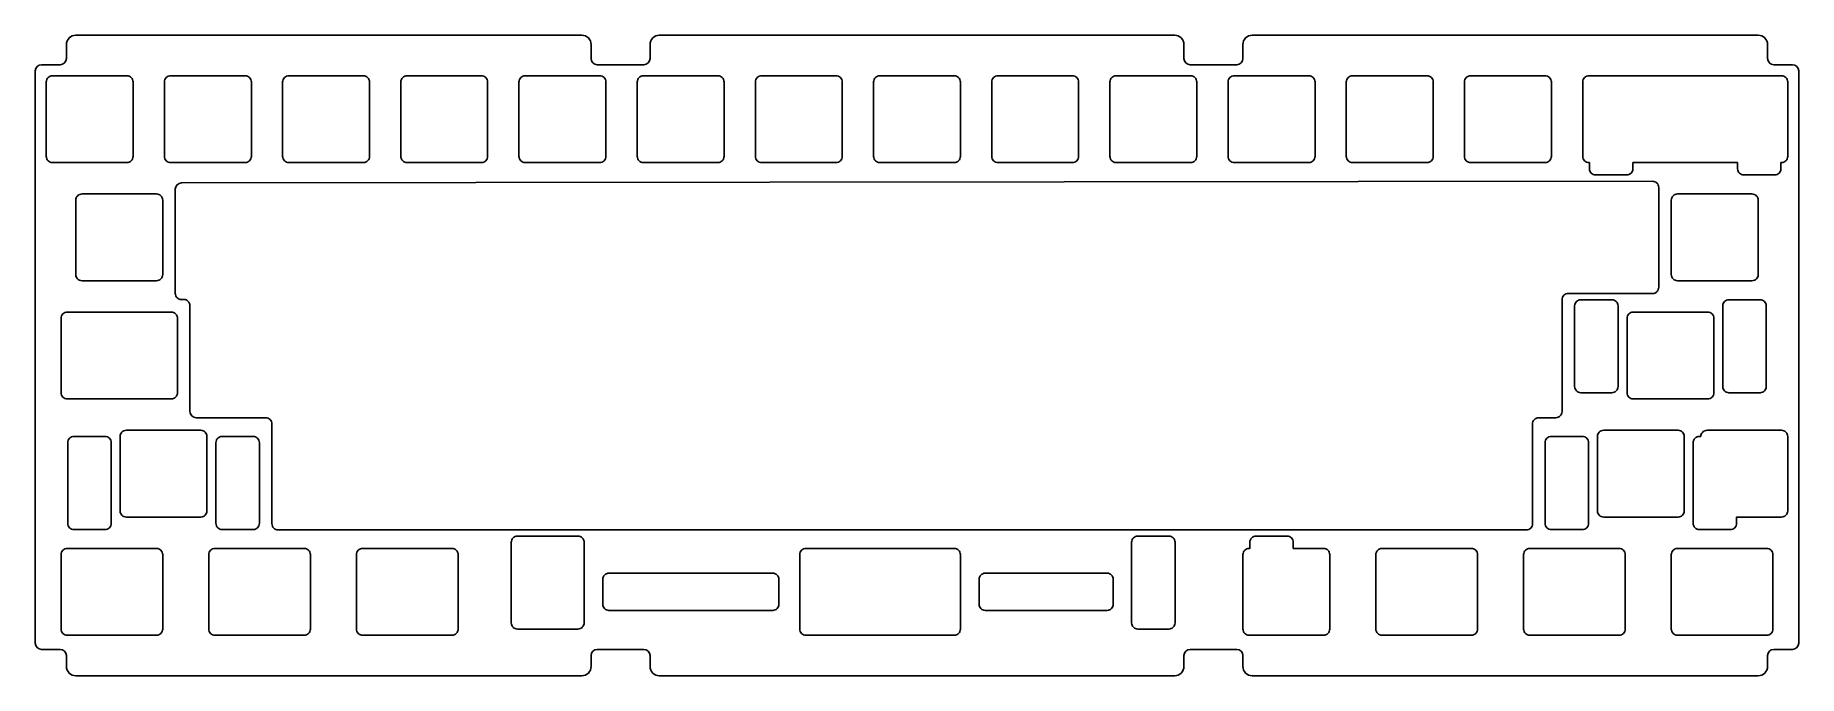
# Model space of a CAD drawing. Header units: millimetres. Extents: x -44 to 240, y -289 to -186.
import ezdxf

# ---------------------------------------------------------------- set-up
doc = ezdxf.new("R2010")
doc.units = ezdxf.units.MM
doc.layers.get('0').update_dxf_attribs({"linetype": 'CONTINUOUS'})

msp = doc.modelspace()

# ---------------------------------------------------------------- linework, layer by layer
for p, q in [((-39.22, -187.5), (-39.22, -189.75)), ((43.84, -186), (-37.73, -186)), ((45.34, -189.75), (45.34, -187.5)), ((54.84, -187.5), (54.84, -189.75)), ((139.41, -186), (56.34, -186)), ((140.91, -189.75), (140.91, -187.5)), ((150.41, -187.5), (150.41, -189.75)), ((233.48, -186), (151.91, -186)), ((234.98, -189.75), (234.98, -187.5)), ((-44.25, -284), (-44.25, -191.75)), ((-43.25, -190.75), (-40.23, -190.75)), ((46.34, -190.75), (53.84, -190.75)), ((141.91, -190.75), (149.41, -190.75)), ((235.97, -190.75), (239, -190.75)), ((240, -191.75), (240, -284)), ((16.91, -265.73), (16.91, -265.73)), ((-40.23, -285), (-43.25, -285)), ((-39.22, -286), (-39.22, -287.75)), ((45.34, -287.75), (45.34, -286)), ((53.84, -285), (46.34, -285)), ((54.84, -286), (54.84, -287.75)), ((140.91, -287.75), (140.91, -286)), ((149.41, -285), (141.91, -285)), ((150.41, -286), (150.41, -287.75)), ((234.98, -287.75), (234.98, -286)), ((239, -285), (235.97, -285)), ((-37.73, -289.25), (43.84, -289.25)), ((56.34, -289.25), (139.41, -289.25)), ((151.91, -289.25), (233.48, -289.25))]:
    msp.add_line(p, q)
for points in [[(-42.48, -205.53, 0.414214), (-41.48, -206.53), (-29.47, -206.53, 0.414214), (-28.48, -205.53), (-28.48, -193.52, 0.414214), (-29.47, -192.53), (-41.48, -192.53, 0.414214), (-42.48, -193.52)], [(-10.42, -206.53, 0.414214), (-9.42, -205.53), (-9.42, -193.52, 0.414214), (-10.42, -192.53), (-22.42, -192.53, 0.414214), (-23.43, -193.52), (-23.43, -205.53, 0.414214), (-22.42, -206.53)], [(-4.38, -205.53, 0.414214), (-3.37, -206.53), (8.62, -206.53, 0.414214), (9.62, -205.53), (9.62, -193.52, 0.414214), (8.62, -192.53), (-3.37, -192.53, 0.414214), (-4.38, -193.52)], [(27.67, -206.53, 0.414214), (28.67, -205.53), (28.67, -193.52, 0.414214), (27.67, -192.53), (15.68, -192.53, 0.414214), (14.68, -193.52), (14.68, -205.53, 0.414214), (15.68, -206.53)], [(33.72, -193.52), (33.72, -205.53, 0.414214), (34.72, -206.53), (46.72, -206.53, 0.414214), (47.72, -205.53), (47.72, -193.52, 0.414214), (46.72, -192.53), (34.72, -192.53, 0.414214)], [(53.77, -192.53, 0.414214), (52.78, -193.52), (52.78, -205.53, 0.414214), (53.77, -206.53), (65.78, -206.53, 0.414214), (66.78, -205.53), (66.78, -193.52, 0.414214), (65.78, -192.53)], [(85.82, -205.53), (85.82, -193.52, 0.414214), (84.83, -192.53), (72.82, -192.53, 0.414214), (71.83, -193.52), (71.83, -205.53, 0.414214), (72.82, -206.53), (84.83, -206.53, 0.414214)], [(103.88, -206.53), (91.88, -206.53, -0.414214), (90.87, -205.53), (90.87, -193.52, -0.414214), (91.88, -192.53), (103.88, -192.53, -0.414214), (104.87, -193.52), (104.87, -205.53, -0.414214)], [(109.92, -205.53, 0.414214), (110.93, -206.53), (122.93, -206.53, 0.414214), (123.92, -205.53), (123.92, -193.52, 0.414214), (122.93, -192.53), (110.93, -192.53, 0.414214), (109.92, -193.52)], [(141.98, -206.53, 0.414214), (142.97, -205.53), (142.97, -193.52, 0.414214), (141.98, -192.53), (129.98, -192.53, 0.414214), (128.97, -193.52), (128.97, -205.53, 0.414214), (129.98, -206.53)], [(161.03, -206.53), (149.03, -206.53, -0.414214), (148.03, -205.53), (148.03, -193.52, -0.414214), (149.03, -192.53), (161.03, -192.53, -0.414214), (162.03, -193.52), (162.03, -205.53, -0.414214)], [(167.07, -205.53, 0.414214), (168.08, -206.53), (180.07, -206.53, 0.414214), (181.08, -205.53), (181.08, -193.52, 0.414214), (180.07, -192.53), (168.08, -192.53, 0.414214), (167.07, -193.52)], [(199.12, -192.53), (187.13, -192.53, 0.414214), (186.12, -193.52), (186.12, -205.53, 0.414214), (187.13, -206.53), (199.12, -206.53, 0.414214), (200.13, -205.53), (200.13, -193.52, 0.414214)], [(230.14, -206.53), (230.14, -207.53, 0.414214), (231.14, -208.52), (236.14, -208.52, 0.414214), (237.14, -207.53), (237.14, -206.53), (237.23, -206.53, 0.414214), (238.23, -205.53), (238.23, -193.52, 0.414214), (237.23, -192.53), (206.18, -192.53, 0.414214), (205.18, -193.52), (205.18, -205.53, 0.414214), (206.18, -206.53), (206.26, -206.53), (206.26, -207.53, 0.414214), (207.26, -208.52), (212.26, -208.52, 0.414214), (213.26, -207.53), (213.26, -206.53)], [(197.09, -264.73, -0.414214), (196.09, -265.73), (-5.11, -265.73, -0.414214), (-6.11, -264.73), (-6.11, -248.65, 0.414214), (-7.11, -247.65), (-18.31, -247.65, -0.414214), (-19.31, -246.65), (-19.31, -229.6, 0.414214), (-20.31, -228.6), (-20.69, -228.6, -0.414214), (-21.69, -227.61), (-21.69, -210.81, -0.413857), (-20.69, -209.81), (216.44, -209.53, -0.414214), (217.44, -210.53), (217.44, -226.62, -0.414214), (216.44, -227.63), (202.86, -227.63, 0.414214), (201.86, -228.63), (201.86, -246.65, -0.414214), (200.86, -247.65), (198.09, -247.65, 0.414214), (197.09, -248.65)], [(-23.71, -212.57, 0.414214), (-24.71, -211.58), (-36.71, -211.58, 0.414214), (-37.71, -212.57), (-37.71, -224.57, 0.414214), (-36.71, -225.58), (-24.71, -225.58, 0.414214), (-23.71, -224.57)], [(219.46, -212.57), (219.46, -224.57, 0.414214), (220.46, -225.58), (232.46, -225.58, 0.414214), (233.46, -224.57), (233.46, -212.57, 0.414214), (232.46, -211.58), (220.46, -211.58, 0.414214)], [(203.88, -229.62, -0.414214), (204.88, -228.63), (209.88, -228.63, -0.414214), (210.88, -229.62), (210.88, -242.62, -0.414214), (209.88, -243.63), (204.88, -243.63, -0.414214), (203.88, -242.62)], [(228.76, -228.63, 0.414214), (227.76, -229.62), (227.76, -242.62, 0.414214), (228.76, -243.63), (233.76, -243.63, 0.414214), (234.76, -242.62), (234.76, -229.62, 0.414214), (233.76, -228.63)], [(-39.09, -230.62), (-22.33, -230.62, -0.414214), (-21.33, -231.62), (-21.33, -243.63, -0.414214), (-22.33, -244.63), (-39.09, -244.63, -0.414214), (-40.09, -243.63), (-40.09, -231.62, -0.414214)], [(213.32, -230.62), (225.32, -230.62, -0.414214), (226.32, -231.62), (226.32, -243.63, -0.414214), (225.32, -244.63), (213.32, -244.63, -0.414214), (212.32, -243.63), (212.32, -231.62, -0.414214)], [(-16.57, -250.68, 0.414214), (-17.57, -249.68), (-29.57, -249.68, 0.414214), (-30.57, -250.68), (-30.57, -262.67, 0.414214), (-29.57, -263.68), (-17.57, -263.68, 0.414214), (-16.57, -262.67)], [(220.56, -263.68, 0.414214), (221.56, -262.67), (221.56, -250.68, 0.414214), (220.56, -249.68), (208.56, -249.68, 0.414214), (207.56, -250.68), (207.56, -262.67, 0.414214), (208.56, -263.68)], [(237.23, -263.68, 0.414214), (238.23, -262.67), (238.23, -250.68, 0.414214), (237.23, -249.68), (225.23, -249.68, 0.414214), (224.22, -250.68), (223.99, -250.68, 0.414214), (222.99, -251.68), (222.99, -264.68, 0.414214), (223.99, -265.68), (228.99, -265.68, 0.414214), (229.99, -264.68), (229.99, -263.68)], [(-33.01, -250.68), (-38.01, -250.68, 0.414214), (-39.01, -251.68), (-39.01, -264.68, 0.414214), (-38.01, -265.68), (-33.01, -265.68, 0.414214), (-32.01, -264.68), (-32.01, -251.68, 0.414214)], [(-15.13, -264.68, 0.414214), (-14.13, -265.68), (-9.13, -265.68, 0.414214), (-8.13, -264.68), (-8.13, -251.68, 0.414214), (-9.13, -250.68), (-14.13, -250.68, 0.414214), (-15.13, -251.68)], [(199.12, -251.68, -0.414214), (200.12, -250.68), (205.12, -250.68, -0.414214), (206.12, -251.68), (206.12, -264.68, -0.414214), (205.12, -265.68), (200.12, -265.68, -0.414214), (199.12, -264.68)], [(44.22, -267.73), (44.22, -280.73, -0.414214), (43.22, -281.73), (33.47, -281.73, -0.414214), (32.47, -280.73), (32.47, -267.73, -0.414214), (33.47, -266.73), (43.22, -266.73, -0.414214)], [(139.47, -267.73), (139.47, -280.73, -0.414214), (138.47, -281.73), (133.47, -281.73, -0.414214), (132.47, -280.73), (132.47, -267.73, -0.414214), (133.47, -266.73), (138.47, -266.73, -0.414214)], [(150.41, -269.73), (150.41, -281.73, 0.414214), (151.41, -282.73), (163.41, -282.73, 0.414214), (164.41, -281.73), (164.41, -269.73, 0.414214), (163.41, -268.73), (158.53, -268.73), (158.53, -267.73, 0.414214), (157.53, -266.73), (152.53, -266.73, 0.414214), (151.53, -267.73), (151.53, -268.73), (151.41, -268.73, 0.414214)], [(-23.71, -269.73), (-23.71, -281.73, -0.414214), (-24.71, -282.73), (-39.09, -282.73, -0.414214), (-40.09, -281.73), (-40.09, -269.73, -0.414214), (-39.09, -268.73), (-24.71, -268.73, -0.414214)], [(0.1, -269.73), (0.1, -281.73, -0.414214), (-0.9, -282.73), (-15.28, -282.73, -0.414214), (-16.28, -281.73), (-16.28, -269.73, -0.414214), (-15.28, -268.73), (-0.9, -268.73, -0.414214)], [(7.53, -269.73), (7.53, -281.73, 0.414214), (8.53, -282.73), (22.91, -282.73, 0.414214), (23.91, -281.73), (23.91, -269.73, 0.414214), (22.91, -268.73), (8.53, -268.73, 0.414214)], [(104.87, -269.73), (104.87, -281.73, -0.414214), (103.88, -282.73), (79.97, -282.73, -0.414214), (78.97, -281.73), (78.97, -269.73, -0.414214), (79.97, -268.73), (103.88, -268.73, -0.414214)], [(188.22, -269.73), (188.22, -281.73, -0.414214), (187.22, -282.73), (172.84, -282.73, -0.414214), (171.84, -281.73), (171.84, -269.73, -0.414214), (172.84, -268.73), (187.22, -268.73, -0.414214)], [(212.03, -269.73), (212.03, -281.73, -0.414214), (211.03, -282.73), (196.65, -282.73, -0.414214), (195.65, -281.73), (195.65, -269.73, -0.414214), (196.65, -268.73), (211.03, -268.73, -0.414214)], [(235.84, -269.73), (235.84, -281.73, -0.414214), (234.84, -282.73), (220.46, -282.73, -0.414214), (219.46, -281.73), (219.46, -269.73, -0.414214), (220.46, -268.73), (234.84, -268.73, -0.414214)], [(48.22, -278.72, -0.414214), (47.22, -277.72), (47.22, -273.72, -0.414214), (48.22, -272.72), (74.62, -272.72, -0.414214), (75.62, -273.72), (75.62, -277.72, -0.414214), (74.62, -278.72)], [(108.87, -278.72, -0.414214), (107.87, -277.72), (107.87, -273.72, -0.414214), (108.87, -272.72), (128.52, -272.72, -0.414214), (129.52, -273.72), (129.52, -277.72, -0.414214), (128.52, -278.72)]]:
    msp.add_lwpolyline(points, format="xyb", close=True)
for centre, radius, start, end in [((-37.73, -187.5), 1.5, 90, 180), ((43.84, -187.5), 1.5, 0, 90), ((56.34, -187.5), 1.5, 90, 180), ((139.41, -187.5), 1.5, 0, 90), ((151.91, -187.5), 1.5, 90, 180), ((233.48, -187.5), 1.5, 0, 90), ((-40.23, -189.75), 1, -90, 0), ((46.34, -189.75), 1, 180, 270), ((53.84, -189.75), 1, -90, 0), ((141.91, -189.75), 1, 180, 270), ((149.41, -189.75), 1, -90, 0), ((235.97, -189.75), 1, 180, 270), ((-43.25, -191.75), 1, 90, 180), ((239, -191.75), 1, 0, 90), ((-43.25, -284), 1, 180, 270), ((239, -284), 1, 270, 360), ((-40.23, -286), 1, 0, 90), ((46.34, -286), 1, 90, 180), ((53.84, -286), 1, 0, 90), ((141.91, -286), 1, 90.0091, 179.9908), ((149.41, -286), 1, 0, 90), ((235.97, -286), 1, 90, 180), ((-37.73, -287.75), 1.5, 180, 270), ((43.84, -287.75), 1.5, -90, 0), ((56.34, -287.75), 1.5, 180, 270), ((139.41, -287.75), 1.5, -90, 0.0084), ((151.91, -287.75), 1.5, 180, 270), ((233.48, -287.75), 1.5, 270, 360)]:
    msp.add_arc(centre, radius, start, end)

doc.saveas('drawing.dxf')
